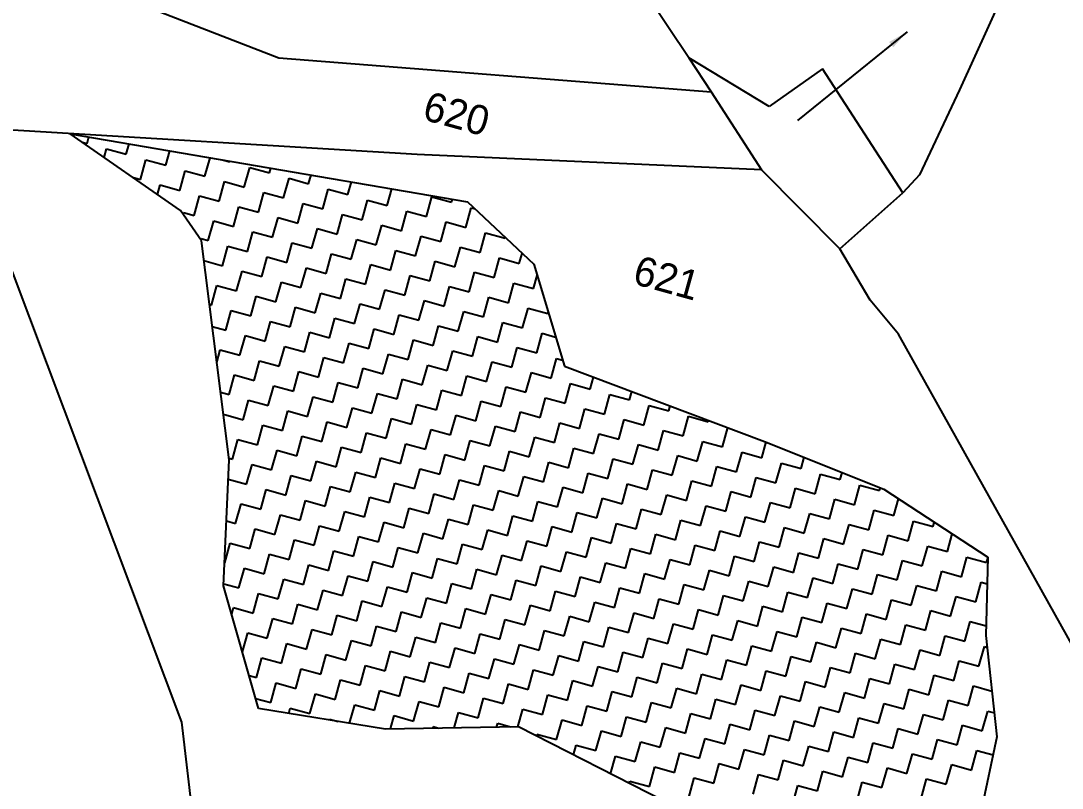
# Model space of a CAD drawing. Header units: metres. Extents: x 291974 to 293244, y 2020596 to 2023640.
# Drawn here: x 292807.5 to 292935.2, y 2022470.2 to 2022564.2 of the extents above; entities that cross this region are included whole.
import ezdxf
from ezdxf.enums import TextEntityAlignment as Align

# ---------------------------------------------------------------- set-up
doc = ezdxf.new("R2010")
doc.units = ezdxf.units.M
doc.header["$MEASUREMENT"] = 0
for name, color, linetype in [('POLY_HATCH', 12, 'Continuous'), ('POLY_PARCEL', 6, 'Continuous'), ('TEXT_PARCEL', 7, 'Continuous')]:
    doc.layers.add(name, color=color, linetype=linetype)
doc.styles.get("Standard").update_dxf_attribs({"font": 'arial.ttf'})
doc.styles.add('TEXT_MAP', font='')
doc.styles.get('TEXT_MAP').set_extended_font_data('Kruti Dev 050')
doc.dimstyles.get("Standard").update_dxf_attribs({"dimtxt": 0.18, "dimasz": 0.18, "dimexe": 0.18, "dimexo": 0.0625, "dimgap": 0.09, "dimtad": 0, "dimtih": 1, "dimtoh": 1, "dimdec": 4, "dimzin": 0, "dimdsep": 46, "dimtxsty": 'Standard', "dimcen": 0.09, "dimadec": 0, "dimazin": 0, "dimtfac": 1, "dimtdec": 4, "dimtofl": 0, "dimtmove": 0, "dimatfit": 3, "dimfxl": 1, "dimtolj": 1, "dimtzin": 0, "dimarcsym": 0})

msp = doc.modelspace()

# ---------------------------------------------------------------- linework, layer by layer
at = {"layer": 'POLY_HATCH'}
for p, q in [((292813.54, 2022550.39), (292862.31, 2022542.05)), ((292827.08, 2022540.99), (292813.54, 2022550.39)), ((292862.31, 2022542.05), (292870.42, 2022534.39)), ((292829.66, 2022537.26), (292827.08, 2022540.99)), ((292833.06, 2022510.43), (292829.66, 2022537.26)), ((292870.42, 2022534.39), (292874.19, 2022521.9)), ((292874.19, 2022521.9), (292898.74, 2022512.68)), ((292898.74, 2022512.68), (292913.38, 2022506.82)), ((292832.38, 2022494.97), (292833.06, 2022510.43)), ((292913.38, 2022506.82), (292926.12, 2022498.47)), ((292926.12, 2022498.47), (292925.88, 2022488.9)), ((292836.65, 2022479.94), (292832.38, 2022494.97)), ((292925.88, 2022488.9), (292927.25, 2022476.48)), ((292852.22, 2022477.42), (292836.65, 2022479.94)), ((292868.56, 2022477.71), (292852.22, 2022477.42)), ((292886.49, 2022468.52), (292868.56, 2022477.71)), ((292927.25, 2022476.48), (292925.33, 2022467.38))]:
    msp.add_line(p, q, dxfattribs=at)
at = {"layer": 'POLY_HATCH', "linetype": 'Continuous'}
for p, q in [((292815.01, 2022549.38), (292815.62, 2022549.21)), ((292815.62, 2022549.21), (292815.84, 2022550)), ((292820.44, 2022547.87), (292820.8, 2022549.15)), ((292817.74, 2022547.48), (292818.03, 2022548.54)), ((292818.03, 2022548.54), (292820.44, 2022547.87)), ((292825.27, 2022546.53), (292825.76, 2022548.31)), ((292822.19, 2022544.79), (292822.85, 2022547.2)), ((292822.85, 2022547.2), (292825.27, 2022546.53)), ((292830.09, 2022545.19), (292830.71, 2022547.46)), ((292832.2, 2022547.2), (292833.16, 2022546.94)), ((292833.16, 2022546.94), (292833.19, 2022547.03)), ((292834.91, 2022543.86), (292835.58, 2022546.27)), ((292835.58, 2022546.27), (292837.99, 2022545.6)), ((292821.22, 2022545.06), (292822.19, 2022544.79)), ((292827.01, 2022543.45), (292827.68, 2022545.86)), ((292827.68, 2022545.86), (292830.09, 2022545.19)), ((292837.99, 2022545.6), (292838.15, 2022546.19)), ((292842.81, 2022544.26), (292843.11, 2022545.34)), ((292824.27, 2022542.94), (292824.6, 2022544.12)), ((292824.6, 2022544.12), (292827.01, 2022543.45)), ((292831.83, 2022542.12), (292832.5, 2022544.53)), ((292832.5, 2022544.53), (292834.91, 2022543.86)), ((292839.73, 2022542.52), (292840.4, 2022544.93)), ((292840.4, 2022544.93), (292842.81, 2022544.26)), ((292847.63, 2022542.93), (292848.06, 2022544.49)), ((292828.75, 2022540.37), (292829.42, 2022542.78)), ((292829.42, 2022542.78), (292831.83, 2022542.12)), ((292836.65, 2022540.78), (292837.32, 2022543.19)), ((292837.32, 2022543.19), (292839.73, 2022542.52)), ((292844.55, 2022541.18), (292845.22, 2022543.59)), ((292845.22, 2022543.59), (292847.63, 2022542.93)), ((292852.45, 2022541.59), (292853.02, 2022543.64)), ((292857.27, 2022540.25), (292857.94, 2022542.66)), ((292857.94, 2022542.66), (292860.35, 2022541.99)), ((292833.57, 2022539.04), (292834.24, 2022541.45)), ((292834.24, 2022541.45), (292836.65, 2022540.78)), ((292841.47, 2022539.44), (292842.14, 2022541.85)), ((292842.14, 2022541.85), (292844.55, 2022541.18)), ((292849.37, 2022539.85), (292850.04, 2022542.26)), ((292850.04, 2022542.26), (292852.45, 2022541.59)), ((292860.35, 2022541.99), (292860.45, 2022542.37)), ((292862.09, 2022538.91), (292862.76, 2022541.32)), ((292862.76, 2022541.32), (292863.22, 2022541.2)), ((292827.44, 2022540.74), (292828.75, 2022540.37)), ((292838.39, 2022537.7), (292839.06, 2022540.11)), ((292839.06, 2022540.11), (292841.47, 2022539.44)), ((292846.29, 2022538.1), (292846.96, 2022540.51)), ((292846.96, 2022540.51), (292849.37, 2022539.85)), ((292854.19, 2022538.51), (292854.86, 2022540.92)), ((292854.86, 2022540.92), (292857.27, 2022540.25)), ((292830.49, 2022537.29), (292831.16, 2022539.7)), ((292831.16, 2022539.7), (292833.57, 2022539.04)), ((292843.21, 2022536.36), (292843.88, 2022538.77)), ((292843.88, 2022538.77), (292846.29, 2022538.1)), ((292851.11, 2022536.77), (292851.78, 2022539.18)), ((292851.78, 2022539.18), (292854.19, 2022538.51)), ((292859.01, 2022537.17), (292859.68, 2022539.58)), ((292859.68, 2022539.58), (292862.09, 2022538.91)), ((292829.62, 2022537.54), (292830.49, 2022537.29)), ((292835.31, 2022535.96), (292835.98, 2022538.37)), ((292835.98, 2022538.37), (292838.39, 2022537.7)), ((292848.03, 2022535.03), (292848.7, 2022537.44)), ((292848.7, 2022537.44), (292851.11, 2022536.77)), ((292855.93, 2022535.43), (292856.6, 2022537.84)), ((292856.6, 2022537.84), (292859.01, 2022537.17)), ((292863.83, 2022535.83), (292864.5, 2022538.25)), ((292864.5, 2022538.25), (292866.91, 2022537.58)), ((292866.91, 2022537.58), (292866.94, 2022537.68)), ((292832.23, 2022534.22), (292832.9, 2022536.63)), ((292832.9, 2022536.63), (292835.31, 2022535.96)), ((292840.13, 2022534.62), (292840.8, 2022537.03)), ((292840.8, 2022537.03), (292843.21, 2022536.36)), ((292852.85, 2022533.69), (292853.52, 2022536.1)), ((292853.52, 2022536.1), (292855.93, 2022535.43)), ((292860.75, 2022534.09), (292861.42, 2022536.5)), ((292861.42, 2022536.5), (292863.83, 2022535.83)), ((292829.96, 2022534.85), (292832.23, 2022534.22)), ((292837.05, 2022532.88), (292837.72, 2022535.29)), ((292837.72, 2022535.29), (292840.13, 2022534.62)), ((292844.95, 2022533.28), (292845.62, 2022535.69)), ((292845.62, 2022535.69), (292848.03, 2022535.03)), ((292857.67, 2022532.35), (292858.34, 2022534.76)), ((292858.34, 2022534.76), (292860.75, 2022534.09)), ((292865.57, 2022532.76), (292866.24, 2022535.17)), ((292866.24, 2022535.17), (292868.65, 2022534.5)), ((292868.65, 2022534.5), (292869, 2022535.73)), ((292833.97, 2022531.14), (292834.64, 2022533.55)), ((292834.64, 2022533.55), (292837.05, 2022532.88)), ((292841.87, 2022531.54), (292842.54, 2022533.95)), ((292842.54, 2022533.95), (292844.95, 2022533.28)), ((292849.77, 2022531.95), (292850.44, 2022534.36)), ((292850.44, 2022534.36), (292852.85, 2022533.69)), ((292838.8, 2022529.8), (292839.46, 2022532.21)), ((292839.46, 2022532.21), (292841.87, 2022531.54)), ((292846.7, 2022530.2), (292847.36, 2022532.61)), ((292847.36, 2022532.61), (292849.77, 2022531.95)), ((292854.6, 2022530.61), (292855.26, 2022533.02)), ((292855.26, 2022533.02), (292857.67, 2022532.35)), ((292862.5, 2022531.01), (292863.16, 2022533.42)), ((292863.16, 2022533.42), (292865.57, 2022532.76)), ((292870.4, 2022531.42), (292870.84, 2022533.01)), ((292830.9, 2022529.39), (292831.56, 2022531.81)), ((292831.56, 2022531.81), (292833.97, 2022531.14)), ((292851.52, 2022528.87), (292852.18, 2022531.28)), ((292852.18, 2022531.28), (292854.6, 2022530.61)), ((292859.42, 2022529.27), (292860.08, 2022531.68)), ((292860.08, 2022531.68), (292862.5, 2022531.01)), ((292867.32, 2022529.68), (292867.98, 2022532.09)), ((292867.98, 2022532.09), (292870.4, 2022531.42)), ((292835.72, 2022528.06), (292836.39, 2022530.47)), ((292836.39, 2022530.47), (292838.8, 2022529.8)), ((292843.62, 2022528.46), (292844.29, 2022530.87)), ((292844.29, 2022530.87), (292846.7, 2022530.2)), ((292856.34, 2022527.53), (292857.01, 2022529.94)), ((292857.01, 2022529.94), (292859.42, 2022529.27)), ((292864.24, 2022527.93), (292864.91, 2022530.35)), ((292864.91, 2022530.35), (292867.32, 2022529.68)), ((292830.64, 2022529.46), (292830.9, 2022529.39)), ((292832.64, 2022526.32), (292833.31, 2022528.73)), ((292833.31, 2022528.73), (292835.72, 2022528.06)), ((292840.54, 2022526.72), (292841.21, 2022529.13)), ((292841.21, 2022529.13), (292843.62, 2022528.46)), ((292848.44, 2022527.13), (292849.11, 2022529.54)), ((292849.11, 2022529.54), (292851.52, 2022528.87)), ((292861.16, 2022526.19), (292861.83, 2022528.6)), ((292861.83, 2022528.6), (292864.24, 2022527.93)), ((292869.06, 2022526.6), (292869.73, 2022529.01)), ((292869.73, 2022529.01), (292872.14, 2022528.34)), ((292872.14, 2022528.34), (292872.19, 2022528.53)), ((292837.46, 2022524.98), (292838.13, 2022527.39)), ((292838.13, 2022527.39), (292840.54, 2022526.72)), ((292845.36, 2022525.38), (292846.03, 2022527.79)), ((292846.03, 2022527.79), (292848.44, 2022527.13)), ((292853.26, 2022525.79), (292853.93, 2022528.2)), ((292853.93, 2022528.2), (292856.34, 2022527.53)), ((292865.98, 2022524.86), (292866.65, 2022527.27)), ((292866.65, 2022527.27), (292869.06, 2022526.6)), ((292830.99, 2022526.77), (292832.64, 2022526.32)), ((292842.28, 2022523.64), (292842.95, 2022526.05)), ((292842.95, 2022526.05), (292845.36, 2022525.38)), ((292850.18, 2022524.05), (292850.85, 2022526.46)), ((292850.85, 2022526.46), (292853.26, 2022525.79)), ((292858.08, 2022524.45), (292858.75, 2022526.86)), ((292858.75, 2022526.86), (292861.16, 2022526.19)), ((292870.8, 2022523.52), (292871.47, 2022525.93)), ((292871.47, 2022525.93), (292873.11, 2022525.47)), ((292834.38, 2022523.24), (292835.05, 2022525.65)), ((292835.05, 2022525.65), (292837.46, 2022524.98)), ((292847.1, 2022522.3), (292847.77, 2022524.71)), ((292847.77, 2022524.71), (292850.18, 2022524.05)), ((292855, 2022522.71), (292855.67, 2022525.12)), ((292855.67, 2022525.12), (292858.08, 2022524.45)), ((292862.9, 2022523.11), (292863.57, 2022525.52)), ((292863.57, 2022525.52), (292865.98, 2022524.86)), ((292831.54, 2022522.37), (292831.97, 2022523.91)), ((292831.97, 2022523.91), (292834.38, 2022523.24)), ((292839.2, 2022521.9), (292839.87, 2022524.31)), ((292839.87, 2022524.31), (292842.28, 2022523.64)), ((292851.92, 2022520.97), (292852.59, 2022523.38)), ((292852.59, 2022523.38), (292855, 2022522.71)), ((292859.82, 2022521.37), (292860.49, 2022523.78)), ((292860.49, 2022523.78), (292862.9, 2022523.11)), ((292867.72, 2022521.78), (292868.39, 2022524.19)), ((292868.39, 2022524.19), (292870.8, 2022523.52)), ((292836.12, 2022520.16), (292836.79, 2022522.57)), ((292836.79, 2022522.57), (292839.2, 2022521.9)), ((292844.02, 2022520.56), (292844.69, 2022522.97)), ((292844.69, 2022522.97), (292847.1, 2022522.3)), ((292856.74, 2022519.63), (292857.41, 2022522.04)), ((292857.41, 2022522.04), (292859.82, 2022521.37)), ((292864.64, 2022520.04), (292865.31, 2022522.45)), ((292865.31, 2022522.45), (292867.72, 2022521.78)), ((292872.54, 2022520.44), (292873.21, 2022522.85)), ((292873.21, 2022522.85), (292873.97, 2022522.64)), ((292833.04, 2022518.42), (292833.71, 2022520.83)), ((292833.71, 2022520.83), (292836.12, 2022520.16)), ((292840.94, 2022518.82), (292841.61, 2022521.23)), ((292841.61, 2022521.23), (292844.02, 2022520.56)), ((292848.84, 2022519.23), (292849.51, 2022521.64)), ((292849.51, 2022521.64), (292851.92, 2022520.97)), ((292869.46, 2022518.7), (292870.13, 2022521.11)), ((292870.13, 2022521.11), (292872.54, 2022520.44)), ((292837.86, 2022517.08), (292838.53, 2022519.49)), ((292838.53, 2022519.49), (292840.94, 2022518.82)), ((292845.76, 2022517.48), (292846.43, 2022519.89)), ((292846.43, 2022519.89), (292848.84, 2022519.23)), ((292853.66, 2022517.89), (292854.33, 2022520.3)), ((292854.33, 2022520.3), (292856.74, 2022519.63)), ((292861.56, 2022518.29), (292862.23, 2022520.7)), ((292862.23, 2022520.7), (292864.64, 2022520.04)), ((292874.28, 2022517.36), (292874.95, 2022519.77)), ((292874.95, 2022519.77), (292877.36, 2022519.1)), ((292877.36, 2022519.1), (292877.77, 2022520.56)), ((292832.01, 2022518.7), (292833.04, 2022518.42)), ((292842.68, 2022515.74), (292843.35, 2022518.15)), ((292843.35, 2022518.15), (292845.76, 2022517.48)), ((292850.58, 2022516.15), (292851.25, 2022518.56)), ((292851.25, 2022518.56), (292853.66, 2022517.89)), ((292858.48, 2022516.55), (292859.15, 2022518.96)), ((292859.15, 2022518.96), (292861.56, 2022518.29)), ((292866.38, 2022516.96), (292867.05, 2022519.37)), ((292867.05, 2022519.37), (292869.46, 2022518.7)), ((292879.1, 2022516.02), (292879.77, 2022518.43)), ((292879.77, 2022518.43), (292882.18, 2022517.77)), ((292882.18, 2022517.77), (292882.47, 2022518.79)), ((292834.78, 2022515.34), (292835.45, 2022517.75)), ((292835.45, 2022517.75), (292837.86, 2022517.08)), ((292855.41, 2022514.81), (292856.07, 2022517.22)), ((292856.07, 2022517.22), (292858.48, 2022516.55)), ((292863.3, 2022515.21), (292863.97, 2022517.62)), ((292863.97, 2022517.62), (292866.38, 2022516.96)), ((292871.2, 2022515.62), (292871.87, 2022518.03)), ((292871.87, 2022518.03), (292874.28, 2022517.36)), ((292883.93, 2022514.69), (292884.59, 2022517.1)), ((292884.59, 2022517.1), (292887, 2022516.43)), ((292887, 2022516.43), (292887.17, 2022517.03)), ((292832.36, 2022515.95), (292832.37, 2022516.01)), ((292832.37, 2022516.01), (292834.78, 2022515.34)), ((292839.61, 2022514), (292840.27, 2022516.41)), ((292840.27, 2022516.41), (292842.68, 2022515.74)), ((292847.51, 2022514.4), (292848.17, 2022516.81)), ((292848.17, 2022516.81), (292850.58, 2022516.15)), ((292860.23, 2022513.47), (292860.89, 2022515.88)), ((292860.89, 2022515.88), (292863.3, 2022515.21)), ((292868.13, 2022513.88), (292868.79, 2022516.29)), ((292868.79, 2022516.29), (292871.2, 2022515.62)), ((292876.03, 2022514.28), (292876.69, 2022516.69)), ((292876.69, 2022516.69), (292879.1, 2022516.02)), ((292888.75, 2022513.35), (292889.42, 2022515.76)), ((292889.42, 2022515.76), (292891.83, 2022515.09)), ((292836.53, 2022512.26), (292837.19, 2022514.67)), ((292837.19, 2022514.67), (292839.61, 2022514)), ((292844.43, 2022512.66), (292845.09, 2022515.07)), ((292845.09, 2022515.07), (292847.51, 2022514.4)), ((292852.33, 2022513.07), (292852.99, 2022515.48)), ((292852.99, 2022515.48), (292855.41, 2022514.81)), ((292865.05, 2022512.14), (292865.72, 2022514.55)), ((292865.72, 2022514.55), (292868.13, 2022513.88)), ((292872.95, 2022512.54), (292873.62, 2022514.95)), ((292873.62, 2022514.95), (292876.03, 2022514.28)), ((292880.85, 2022512.94), (292881.52, 2022515.36)), ((292881.52, 2022515.36), (292883.93, 2022514.69)), ((292891.83, 2022515.09), (292891.87, 2022515.26)), ((292893.57, 2022512.01), (292894.22, 2022514.38)), ((292841.35, 2022510.92), (292842.02, 2022513.33)), ((292842.02, 2022513.33), (292844.43, 2022512.66)), ((292849.25, 2022511.33), (292849.92, 2022513.74)), ((292849.92, 2022513.74), (292852.33, 2022513.07)), ((292857.15, 2022511.73), (292857.82, 2022514.14)), ((292857.82, 2022514.14), (292860.23, 2022513.47)), ((292869.87, 2022510.8), (292870.54, 2022513.21)), ((292870.54, 2022513.21), (292872.95, 2022512.54)), ((292877.77, 2022511.2), (292878.44, 2022513.61)), ((292878.44, 2022513.61), (292880.85, 2022512.94)), ((292885.67, 2022511.61), (292886.34, 2022514.02)), ((292886.34, 2022514.02), (292888.75, 2022513.35)), ((292833.45, 2022510.52), (292834.12, 2022512.93)), ((292834.12, 2022512.93), (292836.53, 2022512.26)), ((292846.17, 2022509.58), (292846.84, 2022511.99)), ((292846.84, 2022511.99), (292849.25, 2022511.33)), ((292854.07, 2022509.99), (292854.74, 2022512.4)), ((292854.74, 2022512.4), (292857.15, 2022511.73)), ((292861.97, 2022510.39), (292862.64, 2022512.8)), ((292862.64, 2022512.8), (292865.05, 2022512.14)), ((292874.69, 2022509.46), (292875.36, 2022511.87)), ((292875.36, 2022511.87), (292877.77, 2022511.2)), ((292882.59, 2022509.87), (292883.26, 2022512.28)), ((292883.26, 2022512.28), (292885.67, 2022511.61)), ((292890.49, 2022510.27), (292891.16, 2022512.68)), ((292891.16, 2022512.68), (292893.57, 2022512.01)), ((292898.39, 2022510.68), (292898.93, 2022512.61)), ((292833.03, 2022510.63), (292833.45, 2022510.52)), ((292838.27, 2022509.18), (292838.94, 2022511.59)), ((292838.94, 2022511.59), (292841.35, 2022510.92)), ((292850.99, 2022508.25), (292851.66, 2022510.66)), ((292851.66, 2022510.66), (292854.07, 2022509.99)), ((292858.89, 2022508.65), (292859.56, 2022511.06)), ((292859.56, 2022511.06), (292861.97, 2022510.39)), ((292866.79, 2022509.06), (292867.46, 2022511.47)), ((292867.46, 2022511.47), (292869.87, 2022510.8)), ((292879.51, 2022508.12), (292880.18, 2022510.53)), ((292880.18, 2022510.53), (292882.59, 2022509.87)), ((292887.41, 2022508.53), (292888.08, 2022510.94)), ((292888.08, 2022510.94), (292890.49, 2022510.27)), ((292895.31, 2022508.93), (292895.98, 2022511.34)), ((292895.98, 2022511.34), (292898.39, 2022510.68)), ((292903.21, 2022509.34), (292903.6, 2022510.74)), ((292835.19, 2022507.44), (292835.86, 2022509.85)), ((292835.86, 2022509.85), (292838.27, 2022509.18)), ((292843.09, 2022507.84), (292843.76, 2022510.25)), ((292843.76, 2022510.25), (292846.17, 2022509.58)), ((292855.81, 2022506.91), (292856.48, 2022509.32)), ((292856.48, 2022509.32), (292858.89, 2022508.65)), ((292863.71, 2022507.31), (292864.38, 2022509.72)), ((292864.38, 2022509.72), (292866.79, 2022509.06)), ((292871.61, 2022507.72), (292872.28, 2022510.13)), ((292872.28, 2022510.13), (292874.69, 2022509.46)), ((292892.23, 2022507.19), (292892.9, 2022509.6)), ((292892.9, 2022509.6), (292895.31, 2022508.93)), ((292900.13, 2022507.6), (292900.8, 2022510.01)), ((292900.8, 2022510.01), (292903.21, 2022509.34)), ((292832.95, 2022508.06), (292835.19, 2022507.44)), ((292840.01, 2022506.1), (292840.68, 2022508.51)), ((292840.68, 2022508.51), (292843.09, 2022507.84)), ((292847.91, 2022506.5), (292848.58, 2022508.91)), ((292848.58, 2022508.91), (292850.99, 2022508.25)), ((292860.63, 2022505.57), (292861.3, 2022507.98)), ((292861.3, 2022507.98), (292863.71, 2022507.31)), ((292868.53, 2022505.98), (292869.2, 2022508.39)), ((292869.2, 2022508.39), (292871.61, 2022507.72)), ((292876.43, 2022506.38), (292877.1, 2022508.79)), ((292877.1, 2022508.79), (292879.51, 2022508.12)), ((292884.33, 2022506.79), (292885, 2022509.2)), ((292885, 2022509.2), (292887.41, 2022508.53)), ((292897.05, 2022505.85), (292897.72, 2022508.26)), ((292897.72, 2022508.26), (292900.13, 2022507.6)), ((292904.95, 2022506.26), (292905.62, 2022508.67)), ((292905.62, 2022508.67), (292908.03, 2022508)), ((292908.03, 2022508), (292908.27, 2022508.87)), ((292836.93, 2022504.36), (292837.6, 2022506.77)), ((292837.6, 2022506.77), (292840.01, 2022506.1)), ((292844.83, 2022504.76), (292845.5, 2022507.17)), ((292845.5, 2022507.17), (292847.91, 2022506.5)), ((292852.73, 2022505.17), (292853.4, 2022507.58)), ((292853.4, 2022507.58), (292855.81, 2022506.91)), ((292873.35, 2022504.64), (292874.02, 2022507.05)), ((292874.02, 2022507.05), (292876.43, 2022506.38)), ((292881.25, 2022505.04), (292881.92, 2022507.46)), ((292881.92, 2022507.46), (292884.33, 2022506.79)), ((292889.15, 2022505.45), (292889.82, 2022507.86)), ((292889.82, 2022507.86), (292892.23, 2022507.19)), ((292901.87, 2022504.52), (292902.54, 2022506.93)), ((292902.54, 2022506.93), (292904.95, 2022506.26)), ((292909.77, 2022504.92), (292910.44, 2022507.33)), ((292910.44, 2022507.33), (292912.85, 2022506.66)), ((292912.85, 2022506.66), (292912.94, 2022506.99)), ((292841.75, 2022503.02), (292842.42, 2022505.43)), ((292842.42, 2022505.43), (292844.83, 2022504.76)), ((292849.65, 2022503.43), (292850.32, 2022505.84)), ((292850.32, 2022505.84), (292852.73, 2022505.17)), ((292857.55, 2022503.83), (292858.22, 2022506.24)), ((292858.22, 2022506.24), (292860.63, 2022505.57)), ((292865.45, 2022504.24), (292866.12, 2022506.65)), ((292866.12, 2022506.65), (292868.53, 2022505.98)), ((292878.17, 2022503.3), (292878.84, 2022505.71)), ((292878.84, 2022505.71), (292881.25, 2022505.04)), ((292886.07, 2022503.71), (292886.74, 2022506.12)), ((292886.74, 2022506.12), (292889.15, 2022505.45)), ((292893.97, 2022504.11), (292894.64, 2022506.52)), ((292894.64, 2022506.52), (292897.05, 2022505.85)), ((292906.69, 2022503.18), (292907.36, 2022505.59)), ((292907.36, 2022505.59), (292909.77, 2022504.92)), ((292914.59, 2022503.59), (292915.17, 2022505.65)), ((292833.85, 2022502.62), (292834.52, 2022505.03)), ((292834.52, 2022505.03), (292836.93, 2022504.36)), ((292854.47, 2022502.09), (292855.14, 2022504.5)), ((292855.14, 2022504.5), (292857.55, 2022503.83)), ((292862.37, 2022502.49), (292863.04, 2022504.9)), ((292863.04, 2022504.9), (292865.45, 2022504.24)), ((292870.27, 2022502.9), (292870.94, 2022505.31)), ((292870.94, 2022505.31), (292873.35, 2022504.64)), ((292882.99, 2022501.97), (292883.66, 2022504.38)), ((292883.66, 2022504.38), (292886.07, 2022503.71)), ((292890.89, 2022502.37), (292891.56, 2022504.78)), ((292891.56, 2022504.78), (292893.97, 2022504.11)), ((292898.79, 2022502.78), (292899.46, 2022505.19)), ((292899.46, 2022505.19), (292901.87, 2022504.52)), ((292911.51, 2022501.84), (292912.18, 2022504.25)), ((292912.18, 2022504.25), (292914.59, 2022503.59)), ((292832.73, 2022502.93), (292833.85, 2022502.62)), ((292838.67, 2022501.28), (292839.34, 2022503.69)), ((292839.34, 2022503.69), (292841.75, 2022503.02)), ((292846.57, 2022501.68), (292847.24, 2022504.09)), ((292847.24, 2022504.09), (292849.65, 2022503.43)), ((292859.29, 2022500.75), (292859.96, 2022503.16)), ((292859.96, 2022503.16), (292862.37, 2022502.49)), ((292867.19, 2022501.16), (292867.86, 2022503.57)), ((292867.86, 2022503.57), (292870.27, 2022502.9)), ((292875.09, 2022501.56), (292875.76, 2022503.97)), ((292875.76, 2022503.97), (292878.17, 2022503.3)), ((292887.81, 2022500.63), (292888.48, 2022503.04)), ((292888.48, 2022503.04), (292890.89, 2022502.37)), ((292895.71, 2022501.03), (292896.38, 2022503.44)), ((292896.38, 2022503.44), (292898.79, 2022502.78)), ((292903.61, 2022501.44), (292904.28, 2022503.85)), ((292904.28, 2022503.85), (292906.69, 2022503.18)), ((292916.34, 2022500.51), (292917, 2022502.92)), ((292917, 2022502.92), (292919.41, 2022502.25)), ((292835.59, 2022499.54), (292836.26, 2022501.95)), ((292836.26, 2022501.95), (292838.67, 2022501.28)), ((292843.49, 2022499.94), (292844.16, 2022502.35)), ((292844.16, 2022502.35), (292846.57, 2022501.68)), ((292851.39, 2022500.35), (292852.06, 2022502.76)), ((292852.06, 2022502.76), (292854.47, 2022502.09)), ((292864.11, 2022499.41), (292864.78, 2022501.82)), ((292864.78, 2022501.82), (292867.19, 2022501.16)), ((292872.01, 2022499.82), (292872.68, 2022502.23)), ((292872.68, 2022502.23), (292875.09, 2022501.56)), ((292879.91, 2022500.22), (292880.58, 2022502.63)), ((292880.58, 2022502.63), (292882.99, 2022501.97)), ((292892.64, 2022499.29), (292893.3, 2022501.7)), ((292893.3, 2022501.7), (292895.71, 2022501.03)), ((292900.54, 2022499.7), (292901.2, 2022502.11)), ((292901.2, 2022502.11), (292903.61, 2022501.44)), ((292908.44, 2022500.1), (292909.1, 2022502.51)), ((292909.1, 2022502.51), (292911.51, 2022501.84)), ((292919.41, 2022502.25), (292919.56, 2022502.77)), ((292840.41, 2022498.2), (292841.08, 2022500.61)), ((292841.08, 2022500.61), (292843.49, 2022499.94)), ((292848.31, 2022498.6), (292848.98, 2022501.02)), ((292848.98, 2022501.02), (292851.39, 2022500.35)), ((292856.21, 2022499.01), (292856.88, 2022501.42)), ((292856.88, 2022501.42), (292859.29, 2022500.75)), ((292868.94, 2022498.08), (292869.6, 2022500.49)), ((292869.6, 2022500.49), (292872.01, 2022499.82)), ((292876.84, 2022498.48), (292877.5, 2022500.89)), ((292877.5, 2022500.89), (292879.91, 2022500.22)), ((292884.74, 2022498.89), (292885.4, 2022501.3)), ((292885.4, 2022501.3), (292887.81, 2022500.63)), ((292897.46, 2022497.95), (292898.12, 2022500.37)), ((292898.12, 2022500.37), (292900.54, 2022499.7)), ((292905.36, 2022498.36), (292906.02, 2022500.77)), ((292906.02, 2022500.77), (292908.44, 2022500.1)), ((292913.26, 2022498.76), (292913.92, 2022501.17)), ((292913.92, 2022501.17), (292916.34, 2022500.51)), ((292921.16, 2022499.17), (292921.76, 2022501.33)), ((292832.51, 2022497.79), (292833.18, 2022500.21)), ((292833.18, 2022500.21), (292835.59, 2022499.54)), ((292845.24, 2022496.86), (292845.9, 2022499.27)), ((292845.9, 2022499.27), (292848.31, 2022498.6)), ((292853.14, 2022497.27), (292853.8, 2022499.68)), ((292853.8, 2022499.68), (292856.21, 2022499.01)), ((292861.04, 2022497.67), (292861.7, 2022500.08)), ((292861.7, 2022500.08), (292864.11, 2022499.41)), ((292873.76, 2022496.74), (292874.43, 2022499.15)), ((292874.43, 2022499.15), (292876.84, 2022498.48)), ((292881.66, 2022497.14), (292882.32, 2022499.56)), ((292882.32, 2022499.56), (292884.74, 2022498.89)), ((292889.56, 2022497.55), (292890.22, 2022499.96)), ((292890.22, 2022499.96), (292892.64, 2022499.29)), ((292902.28, 2022496.62), (292902.95, 2022499.03)), ((292902.95, 2022499.03), (292905.36, 2022498.36)), ((292910.18, 2022497.02), (292910.85, 2022499.43)), ((292910.85, 2022499.43), (292913.26, 2022498.76)), ((292918.08, 2022497.43), (292918.75, 2022499.84)), ((292918.75, 2022499.84), (292921.16, 2022499.17)), ((292832.51, 2022497.8), (292832.51, 2022497.79)), ((292837.34, 2022496.46), (292838, 2022498.87)), ((292838, 2022498.87), (292840.41, 2022498.2)), ((292850.06, 2022495.53), (292850.73, 2022497.94)), ((292850.73, 2022497.94), (292853.14, 2022497.27)), ((292857.96, 2022495.93), (292858.63, 2022498.34)), ((292858.63, 2022498.34), (292861.04, 2022497.67)), ((292865.86, 2022496.34), (292866.53, 2022498.75)), ((292866.53, 2022498.75), (292868.94, 2022498.08)), ((292878.58, 2022495.4), (292879.25, 2022497.81)), ((292879.25, 2022497.81), (292881.66, 2022497.14)), ((292886.48, 2022495.81), (292887.15, 2022498.22)), ((292887.15, 2022498.22), (292889.56, 2022497.55)), ((292894.38, 2022496.21), (292895.05, 2022498.62)), ((292895.05, 2022498.62), (292897.46, 2022497.95)), ((292915, 2022495.69), (292915.67, 2022498.1)), ((292915.67, 2022498.1), (292918.08, 2022497.43)), ((292922.9, 2022496.09), (292923.57, 2022498.5)), ((292923.57, 2022498.5), (292925.98, 2022497.83)), ((292925.98, 2022497.83), (292926.12, 2022498.34)), ((292834.26, 2022494.72), (292834.93, 2022497.13)), ((292834.93, 2022497.13), (292837.34, 2022496.46)), ((292842.16, 2022495.12), (292842.83, 2022497.53)), ((292842.83, 2022497.53), (292845.24, 2022496.86)), ((292854.88, 2022494.19), (292855.55, 2022496.6)), ((292855.55, 2022496.6), (292857.96, 2022495.93)), ((292862.78, 2022494.59), (292863.45, 2022497)), ((292863.45, 2022497), (292865.86, 2022496.34)), ((292870.68, 2022495), (292871.35, 2022497.41)), ((292871.35, 2022497.41), (292873.76, 2022496.74)), ((292883.4, 2022494.07), (292884.07, 2022496.48)), ((292884.07, 2022496.48), (292886.48, 2022495.81)), ((292891.3, 2022494.47), (292891.97, 2022496.88)), ((292891.97, 2022496.88), (292894.38, 2022496.21)), ((292899.2, 2022494.88), (292899.87, 2022497.29)), ((292899.87, 2022497.29), (292902.28, 2022496.62)), ((292907.1, 2022495.28), (292907.77, 2022497.69)), ((292907.77, 2022497.69), (292910.18, 2022497.02)), ((292919.82, 2022494.35), (292920.49, 2022496.76)), ((292920.49, 2022496.76), (292922.9, 2022496.09)), ((292832.39, 2022495.23), (292834.26, 2022494.72)), ((292839.08, 2022493.38), (292839.75, 2022495.79)), ((292839.75, 2022495.79), (292842.16, 2022495.12)), ((292846.98, 2022493.78), (292847.65, 2022496.19)), ((292847.65, 2022496.19), (292850.06, 2022495.53)), ((292859.7, 2022492.85), (292860.37, 2022495.26)), ((292860.37, 2022495.26), (292862.78, 2022494.59)), ((292867.6, 2022493.26), (292868.27, 2022495.67)), ((292868.27, 2022495.67), (292870.68, 2022495)), ((292875.5, 2022493.66), (292876.17, 2022496.07)), ((292876.17, 2022496.07), (292878.58, 2022495.4)), ((292896.12, 2022493.13), (292896.79, 2022495.54)), ((292896.79, 2022495.54), (292899.2, 2022494.88)), ((292904.02, 2022493.54), (292904.69, 2022495.95)), ((292904.69, 2022495.95), (292907.1, 2022495.28)), ((292911.92, 2022493.94), (292912.59, 2022496.35)), ((292912.59, 2022496.35), (292915, 2022495.69)), ((292924.64, 2022493.01), (292925.31, 2022495.42)), ((292925.31, 2022495.42), (292926.04, 2022495.22)), ((292836, 2022491.64), (292836.67, 2022494.05)), ((292836.67, 2022494.05), (292839.08, 2022493.38)), ((292843.9, 2022492.04), (292844.57, 2022494.45)), ((292844.57, 2022494.45), (292846.98, 2022493.78)), ((292851.8, 2022492.45), (292852.47, 2022494.86)), ((292852.47, 2022494.86), (292854.88, 2022494.19)), ((292864.52, 2022491.51), (292865.19, 2022493.92)), ((292865.19, 2022493.92), (292867.6, 2022493.26)), ((292872.42, 2022491.92), (292873.09, 2022494.33)), ((292873.09, 2022494.33), (292875.5, 2022493.66)), ((292880.32, 2022492.32), (292880.99, 2022494.73)), ((292880.99, 2022494.73), (292883.4, 2022494.07)), ((292888.22, 2022492.73), (292888.89, 2022495.14)), ((292888.89, 2022495.14), (292891.3, 2022494.47)), ((292900.94, 2022491.8), (292901.61, 2022494.21)), ((292901.61, 2022494.21), (292904.02, 2022493.54)), ((292908.84, 2022492.2), (292909.51, 2022494.61)), ((292909.51, 2022494.61), (292911.92, 2022493.94)), ((292916.74, 2022492.61), (292917.41, 2022495.02)), ((292917.41, 2022495.02), (292919.82, 2022494.35)), ((292840.82, 2022490.3), (292841.49, 2022492.71)), ((292841.49, 2022492.71), (292843.9, 2022492.04)), ((292848.72, 2022490.7), (292849.39, 2022493.12)), ((292849.39, 2022493.12), (292851.8, 2022492.45)), ((292856.62, 2022491.11), (292857.29, 2022493.52)), ((292857.29, 2022493.52), (292859.7, 2022492.85)), ((292877.24, 2022490.58), (292877.91, 2022492.99)), ((292877.91, 2022492.99), (292880.32, 2022492.32)), ((292885.14, 2022490.99), (292885.81, 2022493.4)), ((292885.81, 2022493.4), (292888.22, 2022492.73)), ((292893.04, 2022491.39), (292893.71, 2022493.8)), ((292893.71, 2022493.8), (292896.12, 2022493.13)), ((292905.76, 2022490.46), (292906.43, 2022492.87)), ((292906.43, 2022492.87), (292908.84, 2022492.2)), ((292913.66, 2022490.86), (292914.33, 2022493.27)), ((292914.33, 2022493.27), (292916.74, 2022492.61)), ((292921.56, 2022491.27), (292922.23, 2022493.68)), ((292922.23, 2022493.68), (292924.64, 2022493.01)), ((292833.37, 2022491.5), (292833.59, 2022492.31)), ((292833.59, 2022492.31), (292836, 2022491.64)), ((292845.64, 2022488.96), (292846.31, 2022491.37)), ((292846.31, 2022491.37), (292848.72, 2022490.7)), ((292853.54, 2022489.37), (292854.21, 2022491.78)), ((292854.21, 2022491.78), (292856.62, 2022491.11)), ((292861.44, 2022489.77), (292862.11, 2022492.18)), ((292862.11, 2022492.18), (292864.52, 2022491.51)), ((292869.34, 2022490.18), (292870.01, 2022492.59)), ((292870.01, 2022492.59), (292872.42, 2022491.92)), ((292882.06, 2022489.25), (292882.73, 2022491.66)), ((292882.73, 2022491.66), (292885.14, 2022490.99)), ((292889.96, 2022489.65), (292890.63, 2022492.06)), ((292890.63, 2022492.06), (292893.04, 2022491.39)), ((292897.86, 2022490.05), (292898.53, 2022492.47)), ((292898.53, 2022492.47), (292900.94, 2022491.8)), ((292910.58, 2022489.12), (292911.25, 2022491.53)), ((292911.25, 2022491.53), (292913.66, 2022490.86)), ((292918.48, 2022489.53), (292919.15, 2022491.94)), ((292919.15, 2022491.94), (292921.56, 2022491.27)), ((292837.74, 2022488.56), (292838.41, 2022490.97)), ((292838.41, 2022490.97), (292840.82, 2022490.3)), ((292858.36, 2022488.03), (292859.03, 2022490.44)), ((292859.03, 2022490.44), (292861.44, 2022489.77)), ((292866.26, 2022488.44), (292866.93, 2022490.85)), ((292866.93, 2022490.85), (292869.34, 2022490.18)), ((292874.16, 2022488.84), (292874.83, 2022491.25)), ((292874.83, 2022491.25), (292877.24, 2022490.58)), ((292886.88, 2022487.91), (292887.55, 2022490.32)), ((292887.55, 2022490.32), (292889.96, 2022489.65)), ((292894.78, 2022488.31), (292895.45, 2022490.72)), ((292895.45, 2022490.72), (292897.86, 2022490.05)), ((292902.68, 2022488.72), (292903.35, 2022491.13)), ((292903.35, 2022491.13), (292905.76, 2022490.46)), ((292915.4, 2022487.79), (292916.07, 2022490.2)), ((292916.07, 2022490.2), (292918.48, 2022489.53)), ((292923.3, 2022488.19), (292923.97, 2022490.6)), ((292923.97, 2022490.6), (292925.91, 2022490.06)), ((292834.68, 2022486.88), (292835.33, 2022489.23)), ((292835.33, 2022489.23), (292837.74, 2022488.56)), ((292842.56, 2022487.22), (292843.23, 2022489.63)), ((292843.23, 2022489.63), (292845.64, 2022488.96)), ((292850.46, 2022487.63), (292851.13, 2022490.04)), ((292851.13, 2022490.04), (292853.54, 2022489.37)), ((292863.18, 2022486.69), (292863.85, 2022489.1)), ((292863.85, 2022489.1), (292866.26, 2022488.44)), ((292871.08, 2022487.1), (292871.75, 2022489.51)), ((292871.75, 2022489.51), (292874.16, 2022488.84)), ((292878.98, 2022487.5), (292879.65, 2022489.91)), ((292879.65, 2022489.91), (292882.06, 2022489.25)), ((292891.7, 2022486.57), (292892.37, 2022488.98)), ((292892.37, 2022488.98), (292894.78, 2022488.31)), ((292899.6, 2022486.98), (292900.27, 2022489.39)), ((292900.27, 2022489.39), (292902.68, 2022488.72)), ((292907.5, 2022487.38), (292908.17, 2022489.79)), ((292908.17, 2022489.79), (292910.58, 2022489.12)), ((292920.22, 2022486.45), (292920.89, 2022488.86)), ((292920.89, 2022488.86), (292923.3, 2022488.19)), ((292839.48, 2022485.48), (292840.15, 2022487.89)), ((292840.15, 2022487.89), (292842.56, 2022487.22)), ((292847.38, 2022485.88), (292848.05, 2022488.29)), ((292848.05, 2022488.29), (292850.46, 2022487.63)), ((292855.28, 2022486.29), (292855.95, 2022488.7)), ((292855.95, 2022488.7), (292858.36, 2022488.03)), ((292868, 2022485.36), (292868.67, 2022487.77)), ((292868.67, 2022487.77), (292871.08, 2022487.1)), ((292875.9, 2022485.76), (292876.57, 2022488.17)), ((292876.57, 2022488.17), (292878.98, 2022487.5)), ((292883.8, 2022486.17), (292884.47, 2022488.58)), ((292884.47, 2022488.58), (292886.88, 2022487.91)), ((292896.52, 2022485.23), (292897.19, 2022487.64)), ((292897.19, 2022487.64), (292899.6, 2022486.98)), ((292904.42, 2022485.64), (292905.09, 2022488.05)), ((292905.09, 2022488.05), (292907.5, 2022487.38)), ((292912.32, 2022486.04), (292912.99, 2022488.45)), ((292912.99, 2022488.45), (292915.4, 2022487.79)), ((292925.04, 2022485.11), (292925.71, 2022487.52)), ((292925.71, 2022487.52), (292926.04, 2022487.43)), ((292844.3, 2022484.14), (292844.97, 2022486.55)), ((292844.97, 2022486.55), (292847.38, 2022485.88)), ((292852.2, 2022484.55), (292852.87, 2022486.96)), ((292852.87, 2022486.96), (292855.28, 2022486.29)), ((292860.1, 2022484.95), (292860.77, 2022487.36)), ((292860.77, 2022487.36), (292863.18, 2022486.69)), ((292872.82, 2022484.02), (292873.49, 2022486.43)), ((292873.49, 2022486.43), (292875.9, 2022485.76)), ((292880.72, 2022484.42), (292881.39, 2022486.83)), ((292881.39, 2022486.83), (292883.8, 2022486.17)), ((292888.62, 2022484.83), (292889.29, 2022487.24)), ((292889.29, 2022487.24), (292891.7, 2022486.57)), ((292901.34, 2022483.9), (292902.01, 2022486.31)), ((292902.01, 2022486.31), (292904.42, 2022485.64)), ((292909.24, 2022484.3), (292909.91, 2022486.71)), ((292909.91, 2022486.71), (292912.32, 2022486.04)), ((292917.14, 2022484.71), (292917.81, 2022487.12)), ((292917.81, 2022487.12), (292920.22, 2022486.45)), ((292836.4, 2022483.74), (292837.07, 2022486.15)), ((292837.07, 2022486.15), (292839.48, 2022485.48)), ((292849.12, 2022482.8), (292849.79, 2022485.22)), ((292849.79, 2022485.22), (292852.2, 2022484.55)), ((292857.02, 2022483.21), (292857.69, 2022485.62)), ((292857.69, 2022485.62), (292860.1, 2022484.95)), ((292864.92, 2022483.61), (292865.59, 2022486.02)), ((292865.59, 2022486.02), (292868, 2022485.36)), ((292877.65, 2022482.68), (292878.31, 2022485.09)), ((292878.31, 2022485.09), (292880.72, 2022484.42)), ((292885.55, 2022483.09), (292886.21, 2022485.5)), ((292886.21, 2022485.5), (292888.62, 2022484.83)), ((292893.44, 2022483.49), (292894.11, 2022485.9)), ((292894.11, 2022485.9), (292896.52, 2022485.23)), ((292906.17, 2022482.56), (292906.83, 2022484.97)), ((292906.83, 2022484.97), (292909.24, 2022484.3)), ((292914.07, 2022482.96), (292914.73, 2022485.37)), ((292914.73, 2022485.37), (292917.14, 2022484.71)), ((292921.97, 2022483.37), (292922.63, 2022485.78)), ((292922.63, 2022485.78), (292925.04, 2022485.11)), ((292835.5, 2022483.99), (292836.4, 2022483.74)), ((292841.22, 2022482.4), (292841.89, 2022484.81)), ((292841.89, 2022484.81), (292844.3, 2022484.14)), ((292853.95, 2022481.47), (292854.61, 2022483.88)), ((292854.61, 2022483.88), (292857.02, 2022483.21)), ((292861.85, 2022481.87), (292862.51, 2022484.28)), ((292862.51, 2022484.28), (292864.92, 2022483.61)), ((292869.75, 2022482.28), (292870.41, 2022484.69)), ((292870.41, 2022484.69), (292872.82, 2022484.02)), ((292882.47, 2022481.35), (292883.13, 2022483.76)), ((292883.13, 2022483.76), (292885.55, 2022483.09)), ((292890.37, 2022481.75), (292891.03, 2022484.16)), ((292891.03, 2022484.16), (292893.44, 2022483.49)), ((292898.27, 2022482.15), (292898.93, 2022484.57)), ((292898.93, 2022484.57), (292901.34, 2022483.9)), ((292918.89, 2022481.63), (292919.56, 2022484.04)), ((292919.56, 2022484.04), (292921.97, 2022483.37)), ((292838.15, 2022480.66), (292838.81, 2022483.07)), ((292838.81, 2022483.07), (292841.22, 2022482.4)), ((292846.05, 2022481.06), (292846.71, 2022483.47)), ((292846.71, 2022483.47), (292849.12, 2022482.8)), ((292858.77, 2022480.13), (292859.43, 2022482.54)), ((292859.43, 2022482.54), (292861.85, 2022481.87)), ((292866.67, 2022480.54), (292867.33, 2022482.95)), ((292867.33, 2022482.95), (292869.75, 2022482.28)), ((292874.57, 2022480.94), (292875.23, 2022483.35)), ((292875.23, 2022483.35), (292877.65, 2022482.68)), ((292887.29, 2022480.01), (292887.96, 2022482.42)), ((292887.96, 2022482.42), (292890.37, 2022481.75)), ((292895.19, 2022480.41), (292895.86, 2022482.82)), ((292895.86, 2022482.82), (292898.27, 2022482.15)), ((292903.09, 2022480.82), (292903.76, 2022483.23)), ((292903.76, 2022483.23), (292906.17, 2022482.56)), ((292910.99, 2022481.22), (292911.66, 2022483.63)), ((292911.66, 2022483.63), (292914.07, 2022482.96)), ((292923.71, 2022480.29), (292924.38, 2022482.7)), ((292924.38, 2022482.7), (292926.63, 2022482.07)), ((292836.3, 2022481.17), (292838.15, 2022480.66)), ((292842.97, 2022479.32), (292843.64, 2022481.73)), ((292843.64, 2022481.73), (292846.05, 2022481.06)), ((292850.87, 2022479.73), (292851.53, 2022482.14)), ((292851.53, 2022482.14), (292853.95, 2022481.47)), ((292863.59, 2022478.79), (292864.26, 2022481.2)), ((292864.26, 2022481.2), (292866.67, 2022480.54)), ((292871.49, 2022479.2), (292872.16, 2022481.61)), ((292872.16, 2022481.61), (292874.57, 2022480.94)), ((292879.39, 2022479.6), (292880.06, 2022482.01)), ((292880.06, 2022482.01), (292882.47, 2022481.35)), ((292900.01, 2022479.08), (292900.68, 2022481.49)), ((292900.68, 2022481.49), (292903.09, 2022480.82)), ((292907.91, 2022479.48), (292908.58, 2022481.89)), ((292908.58, 2022481.89), (292910.99, 2022481.22)), ((292915.81, 2022479.89), (292916.48, 2022482.3)), ((292916.48, 2022482.3), (292918.89, 2022481.63)), ((292840.37, 2022479.34), (292840.56, 2022479.99)), ((292840.56, 2022479.99), (292842.97, 2022479.32)), ((292847.83, 2022478.13), (292848.46, 2022480.39)), ((292848.46, 2022480.39), (292850.87, 2022479.73)), ((292855.69, 2022478.39), (292856.36, 2022480.8)), ((292856.36, 2022480.8), (292858.77, 2022480.13)), ((292868.48, 2022477.71), (292869.08, 2022479.87)), ((292869.08, 2022479.87), (292871.49, 2022479.2)), ((292876.31, 2022477.86), (292876.98, 2022480.27)), ((292876.98, 2022480.27), (292879.39, 2022479.6)), ((292884.21, 2022478.27), (292884.88, 2022480.68)), ((292884.88, 2022480.68), (292887.29, 2022480.01)), ((292892.11, 2022478.67), (292892.78, 2022481.08)), ((292892.78, 2022481.08), (292895.19, 2022480.41)), ((292904.83, 2022477.74), (292905.5, 2022480.15)), ((292905.5, 2022480.15), (292907.91, 2022479.48)), ((292912.73, 2022478.14), (292913.4, 2022480.55)), ((292913.4, 2022480.55), (292915.81, 2022479.89)), ((292920.63, 2022478.55), (292921.3, 2022480.96)), ((292921.3, 2022480.96), (292923.71, 2022480.29)), ((292845.34, 2022478.53), (292845.38, 2022478.65)), ((292845.38, 2022478.65), (292846.45, 2022478.36)), ((292852.83, 2022477.44), (292853.28, 2022479.06)), ((292853.28, 2022479.06), (292855.69, 2022478.39)), ((292860.65, 2022477.57), (292861.18, 2022479.46)), ((292861.18, 2022479.46), (292863.59, 2022478.79)), ((292881.13, 2022476.52), (292881.8, 2022478.93)), ((292881.8, 2022478.93), (292884.21, 2022478.27)), ((292889.03, 2022476.93), (292889.7, 2022479.34)), ((292889.7, 2022479.34), (292892.11, 2022478.67)), ((292896.93, 2022477.33), (292897.6, 2022479.74)), ((292897.6, 2022479.74), (292900.01, 2022479.08)), ((292909.65, 2022476.4), (292910.32, 2022478.81)), ((292910.32, 2022478.81), (292912.73, 2022478.14)), ((292917.55, 2022476.81), (292918.22, 2022479.22)), ((292918.22, 2022479.22), (292920.63, 2022478.55)), ((292925.45, 2022477.21), (292926.12, 2022479.62)), ((292926.12, 2022479.62), (292926.93, 2022479.4)), ((292858.04, 2022477.53), (292858.1, 2022477.72)), ((292858.1, 2022477.72), (292858.75, 2022477.54)), ((292865.87, 2022477.66), (292866, 2022478.12)), ((292866, 2022478.12), (292867.56, 2022477.69)), ((292873.23, 2022476.12), (292873.9, 2022478.53)), ((292873.9, 2022478.53), (292876.31, 2022477.86)), ((292885.95, 2022475.19), (292886.62, 2022477.6)), ((292886.62, 2022477.6), (292889.03, 2022476.93)), ((292893.85, 2022475.59), (292894.52, 2022478)), ((292894.52, 2022478), (292896.93, 2022477.33)), ((292901.75, 2022476), (292902.42, 2022478.41)), ((292902.42, 2022478.41), (292904.83, 2022477.74)), ((292914.47, 2022475.06), (292915.14, 2022477.47)), ((292915.14, 2022477.47), (292917.55, 2022476.81)), ((292922.37, 2022475.47), (292923.04, 2022477.88)), ((292923.04, 2022477.88), (292925.45, 2022477.21)), ((292870.76, 2022476.58), (292870.82, 2022476.79)), ((292870.82, 2022476.79), (292873.23, 2022476.12)), ((292878.05, 2022474.78), (292878.72, 2022477.19)), ((292878.72, 2022477.19), (292881.13, 2022476.52)), ((292890.77, 2022473.85), (292891.44, 2022476.26)), ((292891.44, 2022476.26), (292893.85, 2022475.59)), ((292898.67, 2022474.25), (292899.34, 2022476.67)), ((292899.34, 2022476.67), (292901.75, 2022476)), ((292906.57, 2022474.66), (292907.24, 2022477.07)), ((292907.24, 2022477.07), (292909.65, 2022476.4)), ((292919.29, 2022473.73), (292919.96, 2022476.14)), ((292919.96, 2022476.14), (292922.37, 2022475.47)), ((292875.31, 2022474.25), (292875.64, 2022475.45)), ((292875.64, 2022475.45), (292878.05, 2022474.78)), ((292882.87, 2022473.45), (292883.54, 2022475.86)), ((292883.54, 2022475.86), (292885.95, 2022475.19)), ((292895.59, 2022472.51), (292896.26, 2022474.92)), ((292896.26, 2022474.92), (292898.67, 2022474.25)), ((292903.49, 2022472.92), (292904.16, 2022475.33)), ((292904.16, 2022475.33), (292906.57, 2022474.66)), ((292911.39, 2022473.32), (292912.06, 2022475.73)), ((292912.06, 2022475.73), (292914.47, 2022475.06)), ((292924.11, 2022472.39), (292924.78, 2022474.8)), ((292924.78, 2022474.8), (292926.78, 2022474.25)), ((292879.85, 2022471.92), (292880.46, 2022474.11)), ((292880.46, 2022474.11), (292882.87, 2022473.45)), ((292887.69, 2022472.11), (292888.36, 2022474.52)), ((292888.36, 2022474.52), (292890.77, 2022473.85)), ((292900.41, 2022471.18), (292901.08, 2022473.59)), ((292901.08, 2022473.59), (292903.49, 2022472.92)), ((292908.31, 2022471.58), (292908.98, 2022473.99)), ((292908.98, 2022473.99), (292911.39, 2022473.32)), ((292916.21, 2022471.99), (292916.88, 2022474.4)), ((292916.88, 2022474.4), (292919.29, 2022473.73)), ((292884.61, 2022470.37), (292885.28, 2022472.78)), ((292885.28, 2022472.78), (292887.69, 2022472.11)), ((292892.51, 2022470.77), (292893.18, 2022473.18)), ((292893.18, 2022473.18), (292895.59, 2022472.51)), ((292905.23, 2022469.84), (292905.9, 2022472.25)), ((292905.9, 2022472.25), (292908.31, 2022471.58)), ((292913.13, 2022470.24), (292913.8, 2022472.65)), ((292913.8, 2022472.65), (292916.21, 2022471.99)), ((292921.03, 2022470.65), (292921.7, 2022473.06)), ((292921.7, 2022473.06), (292924.11, 2022472.39)), ((292882.13, 2022470.76), (292882.2, 2022471.03)), ((292882.2, 2022471.03), (292884.61, 2022470.37)), ((292889.43, 2022469.03), (292890.1, 2022471.44)), ((292890.1, 2022471.44), (292892.51, 2022470.77)), ((292897.33, 2022469.43), (292898, 2022471.84)), ((292898, 2022471.84), (292900.41, 2022471.18)), ((292910.05, 2022468.5), (292910.72, 2022470.91)), ((292910.72, 2022470.91), (292913.13, 2022470.24)), ((292917.95, 2022468.91), (292918.62, 2022471.32)), ((292918.62, 2022471.32), (292921.03, 2022470.65)), ((292902.15, 2022468.1), (292902.82, 2022470.51)), ((292902.82, 2022470.51), (292905.23, 2022469.84))]:
    msp.add_line(p, q, dxfattribs=at)
at = {"layer": 'POLY_PARCEL'}
for p, q in [((292889.46, 2022559.69), (292876.33, 2022579.25)), ((292806.36, 2022572.42), (292839.14, 2022559.7)), ((292930.4, 2022572.79), (292922.66, 2022555.79)), ((292839.14, 2022559.7), (292892.17, 2022555.52)), ((292899.3, 2022553.73), (292889.46, 2022559.69)), ((292889.46, 2022559.69), (292892.17, 2022555.52)), ((292905.83, 2022558.37), (292899.3, 2022553.73)), ((292915.72, 2022543.13), (292905.83, 2022558.37)), ((292892.17, 2022555.52), (292898.36, 2022545.99)), ((292922.66, 2022555.79), (292917.75, 2022545.37)), ((292856.12, 2022547.84), (292800.47, 2022551.18)), ((292898.36, 2022545.99), (292856.12, 2022547.84)), ((292907.97, 2022536.28), (292898.36, 2022545.99)), ((292917.75, 2022545.37), (292915.72, 2022543.13)), ((292907.97, 2022536.28), (292915.72, 2022543.13)), ((292803.65, 2022540.83), (292827.23, 2022478.25)), ((292911.68, 2022530.01), (292907.97, 2022536.28)), ((292915.15, 2022525.82), (292911.68, 2022530.01)), ((292944.58, 2022473.21), (292915.15, 2022525.82)), ((292827.23, 2022478.25), (292833.48, 2022423.58))]:
    msp.add_line(p, q, dxfattribs=at)

# ---------------------------------------------------------------- texts
at = {"layer": 'TEXT_PARCEL', "style": 'TEXT_MAP'}
for s, p in [('620', (292860.48, 2022551.12)), ('621', (292886.27, 2022530.99))]:
    msp.add_text(s, height=3.602, rotation=344.4986, dxfattribs=at).set_placement(p, align=Align.CENTER)

# ---------------------------------------------------------------- leaders
msp.add_leader([(292916.22, 2022562.89), (292902.78, 2022552.03)], dimstyle='Standard', override={"dimtxt": 2.5, "dimasz": 2.5, "dimexe": 1.25, "dimexo": 0.625, "dimgap": 0.625, "dimtad": 1, "dimtih": 0, "dimtoh": 0, "dimzin": 8, "dimcen": 2.5, "dimtofl": 1})

doc.saveas('drawing.dxf')
